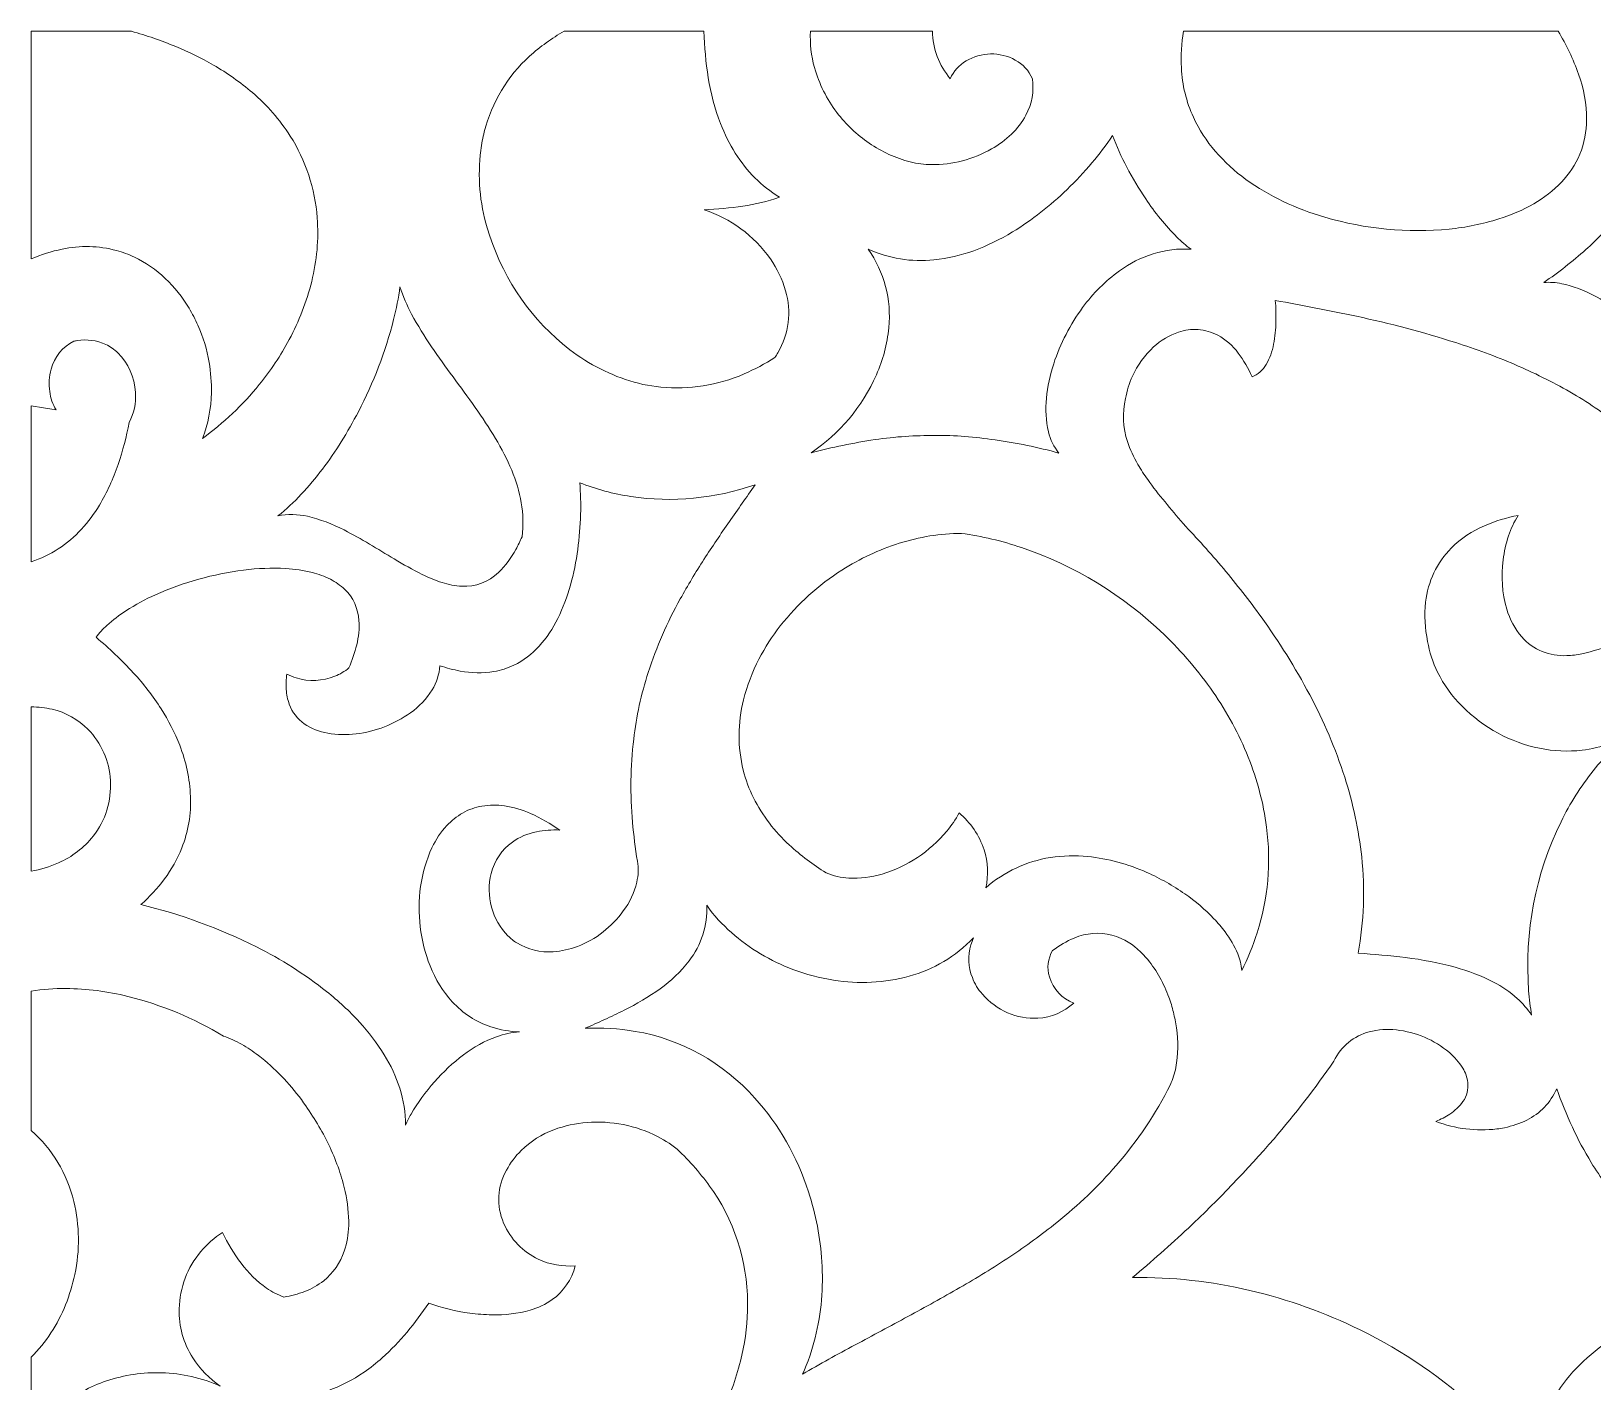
# Model space of a CAD drawing. Header units: millimetres. Extents: x -1200 to 1200, y -590 to 590.
# Drawn here: x -1200 to -485, y -28 to 590 of the extents above; entities that cross this region are included whole.
import ezdxf

# ---------------------------------------------------------------- set-up
doc = ezdxf.new("R2010")
doc.units = ezdxf.units.MM
doc.header["$MEASUREMENT"] = 0
doc.layers.add('Layer 1', color=7, linetype='Continuous')

msp = doc.modelspace()

# ---------------------------------------------------------------- linework, layer by layer
at = {"layer": 'Layer 1', "color": 250, "lineweight": 20}
for points, knots in [([(-1071.6866, 475.5264), (-1074.0294, 466.2225), (-1077.4847, 457.2723), (-1081.9703, 448.8867), (-1085.883, 441.5732), (-1090.4701, 434.6853), (-1095.6664, 428.3209), (-1103.3066, 418.9634), (-1112.0405, 410.6671), (-1121.6629, 403.6261), (-1119.0824, 410.2722), (-1117.6999, 417.3695), (-1117.5878, 424.5492), (-1117.5153, 429.1946), (-1117.8632, 433.8375), (-1118.6272, 438.4132), (-1119.6099, 444.2982), (-1121.3408, 450.0186), (-1123.7729, 455.4168), (-1124.9866, 458.1112), (-1126.3431, 460.732), (-1127.8357, 463.2661), (-1130.8189, 468.3315), (-1134.4807, 472.9185), (-1138.7063, 476.8831), (-1142.9334, 480.8488), (-1147.6999, 484.1288), (-1152.8459, 486.6124), (-1155.4823, 487.8849), (-1158.2246, 488.8995), (-1161.0373, 489.6432), (-1169.1896, 491.7981), (-1177.6983, 492.0161), (-1185.9399, 490.2792), (-1190.769, 489.2616), (-1195.4947, 487.7565), (-1200.05, 485.7847), (-1200.05, 485.7847), (-1200.05, 589.9731), (-1200.05, 589.9731), (-1200.05, 589.9731), (-1154.1612, 589.9731), (-1154.1612, 589.9731), (-1147.2935, 588.0183), (-1140.5301, 585.6805), (-1133.8982, 582.9688), (-1127.9694, 580.5448), (-1122.1995, 577.7118), (-1116.6248, 574.4874), (-1110.3409, 570.8531), (-1104.3792, 566.6347), (-1098.8086, 561.8816), (-1092.1489, 556.1993), (-1086.3306, 549.5064), (-1081.5412, 542.0193), (-1074.4268, 530.8981), (-1070.1688, 518.0321), (-1069.1747, 504.6619), (-1068.4469, 494.8692), (-1069.2964, 485.0206), (-1071.6866, 475.5264)], [0, 0, 0, 0, 0.05, 0.05, 0.05, 0.1, 0.1, 0.1, 0.15, 0.15, 0.15, 0.2, 0.2, 0.2, 0.25, 0.25, 0.25, 0.3, 0.3, 0.3, 0.35, 0.35, 0.35, 0.4, 0.4, 0.4, 0.45, 0.45, 0.45, 0.5, 0.5, 0.5, 0.55, 0.55, 0.55, 0.6, 0.6, 0.6, 0.65, 0.65, 0.65, 0.7, 0.7, 0.7, 0.75, 0.75, 0.75, 0.8, 0.8, 0.8, 0.85, 0.85, 0.85, 0.9, 0.9, 0.9, 0.95, 0.95, 0.95, 1, 1, 1, 1]), ([(-854.8161, 471.2418), (-852.0579, 461.7055), (-853.3363, 451.3719), (-858.3171, 442.8955), (-858.7481, 442.1625), (-859.2007, 441.4435), (-859.6743, 440.7401), (-864.1992, 437.8124), (-868.9406, 435.2715), (-873.851, 433.1422), (-885.8934, 427.9199), (-898.9652, 425.8557), (-911.9319, 427.1257), (-917.4255, 427.6639), (-922.8472, 428.8397), (-928.0959, 430.6312), (-938.5256, 434.191), (-948.2679, 439.6941), (-956.8549, 446.8752), (-973.1925, 460.5363), (-985.2447, 479.0827), (-991.431, 500.069), (-994.8032, 511.51), (-995.7912, 523.5881), (-994.3286, 535.4685), (-993.9738, 538.3491), (-993.434, 541.2014), (-992.7131, 544.0049), (-989.2606, 557.4352), (-982.0459, 569.4653), (-972.0189, 578.5208), (-967.1357, 582.9304), (-961.8125, 586.7705), (-956.1449, 589.9731), (-956.1449, 589.9731), (-892.1711, 589.9731), (-892.1711, 589.9731), (-891.967, 582.8375), (-891.3034, 575.7257), (-890.1843, 568.685), (-889.0432, 561.5065), (-887.1688, 554.4806), (-884.5927, 547.727), (-882.7852, 542.9892), (-880.5293, 538.4562), (-877.8583, 534.1956), (-872.6746, 525.9274), (-865.7607, 519.0268), (-857.6431, 514.0226), (-863.0862, 512.1111), (-868.6896, 510.7458), (-874.3765, 509.945), (-880.2616, 509.1163), (-886.1791, 508.5643), (-892.1101, 508.2906), (-879.9943, 504.3764), (-869.373, 496.489), (-861.7972, 485.7861), (-858.6918, 481.399), (-856.3297, 476.4771), (-854.8161, 471.2418)], [0, 0, 0, 0, 0.05, 0.05, 0.05, 0.1, 0.1, 0.1, 0.15, 0.15, 0.15, 0.2, 0.2, 0.2, 0.25, 0.25, 0.25, 0.3, 0.3, 0.3, 0.35, 0.35, 0.35, 0.4, 0.4, 0.4, 0.45, 0.45, 0.45, 0.5, 0.5, 0.5, 0.55, 0.55, 0.55, 0.6, 0.6, 0.6, 0.65, 0.65, 0.65, 0.7, 0.7, 0.7, 0.75, 0.75, 0.75, 0.8, 0.8, 0.8, 0.85, 0.85, 0.85, 0.9, 0.9, 0.9, 0.95, 0.95, 0.95, 1, 1, 1, 1]), ([(-760.5118, 536.1204), (-768.9804, 531.3021), (-778.4755, 528.8257), (-788.0999, 528.9226), (-791.3464, 528.9552), (-794.5792, 529.3839), (-797.7321, 530.1997), (-804.4297, 531.9024), (-810.804, 534.7988), (-816.5767, 538.7615), (-822.1692, 542.6007), (-827.1552, 547.3441), (-831.3496, 552.8148), (-835.9993, 558.8792), (-839.4793, 565.846), (-841.5926, 573.3172), (-843.1191, 578.7138), (-843.7402, 584.3515), (-843.4279, 589.9731), (-843.4279, 589.9731), (-787.5745, 589.9731), (-787.5745, 589.9731), (-787.5663, 585.9825), (-786.8268, 582.0327), (-785.3961, 578.3378), (-783.9683, 574.651), (-781.9597, 571.2462), (-779.454, 568.2654), (-777.892, 571.6709), (-775.3785, 574.4941), (-772.253, 576.3553), (-765.2872, 580.505), (-756.7967, 580.6685), (-749.6879, 576.7971), (-746.2682, 574.9342), (-743.5249, 571.9343), (-741.8839, 568.2654), (-741.0512, 562.5044), (-742.0934, 556.6127), (-744.8378, 551.5533), (-746.5796, 548.3426), (-748.7882, 545.4379), (-751.3819, 542.9462), (-754.1497, 540.2877), (-757.2162, 537.9952), (-760.5118, 536.1204)], [0, 0, 0, 0, 0.06666667, 0.06666667, 0.06666667, 0.13333333, 0.13333333, 0.13333333, 0.2, 0.2, 0.2, 0.26666667, 0.26666667, 0.26666667, 0.33333333, 0.33333333, 0.33333333, 0.4, 0.4, 0.4, 0.46666667, 0.46666667, 0.46666667, 0.53333333, 0.53333333, 0.53333333, 0.6, 0.6, 0.6, 0.66666667, 0.66666667, 0.66666667, 0.73333333, 0.73333333, 0.73333333, 0.8, 0.8, 0.8, 0.86666667, 0.86666667, 0.86666667, 0.93333333, 0.93333333, 0.93333333, 1, 1, 1, 1]), ([(-488.2137, 549.5091), (-488.215, 544.0807), (-489.2893, 538.71), (-491.3664, 533.7425), (-493.3676, 528.9566), (-496.2056, 524.6082), (-499.7305, 520.9261), (-503.4792, 517.0104), (-507.7429, 513.6807), (-512.389, 511.0402), (-517.4916, 508.1403), (-522.8659, 505.8024), (-528.424, 504.0645), (-535.8294, 501.7493), (-543.4349, 500.2106), (-551.1275, 499.4714), (-570.231, 497.6355), (-589.4989, 499.464), (-607.9842, 504.8648), (-614.5343, 506.7786), (-620.9389, 509.211), (-627.1415, 512.1404), (-633.0927, 514.9509), (-638.7928, 518.3202), (-644.1711, 522.2064), (-649.2864, 525.9024), (-653.9798, 530.2104), (-658.1554, 535.0427), (-662.1856, 539.7063), (-665.561, 544.9562), (-668.1769, 550.6292), (-671.4372, 557.6986), (-673.3121, 565.3907), (-673.6896, 573.2403), (-673.959, 578.8406), (-673.6139, 584.456), (-672.662, 589.9731), (-672.662, 589.9731), (-501.2137, 589.9731), (-501.2137, 589.9731), (-497.5065, 583.7562), (-494.3797, 577.1739), (-491.8784, 570.3212), (-489.4542, 563.6807), (-488.212, 556.6239), (-488.2137, 549.5091)], [0, 0, 0, 0, 0.06666667, 0.06666667, 0.06666667, 0.13333333, 0.13333333, 0.13333333, 0.2, 0.2, 0.2, 0.26666667, 0.26666667, 0.26666667, 0.33333333, 0.33333333, 0.33333333, 0.4, 0.4, 0.4, 0.46666667, 0.46666667, 0.46666667, 0.53333333, 0.53333333, 0.53333333, 0.6, 0.6, 0.6, 0.66666667, 0.66666667, 0.66666667, 0.73333333, 0.73333333, 0.73333333, 0.8, 0.8, 0.8, 0.86666667, 0.86666667, 0.86666667, 0.93333333, 0.93333333, 0.93333333, 1, 1, 1, 1]), ([(-357.9883, 434.5444), (-360.4029, 431.8806), (-363.4244, 429.9093), (-366.7636, 428.8182), (-369.2148, 427.9109), (-371.7621, 427.3206), (-374.3483, 427.0604), (-378.1871, 426.674), (-382.0515, 427.4769), (-385.4643, 429.3686), (-386.8214, 430.121), (-388.0646, 431.0829), (-389.1524, 432.2216), (-391.7379, 434.9282), (-393.5487, 438.3491), (-394.3765, 442.0888), (-395.6422, 447.507), (-394.7611, 453.2388), (-391.9397, 457.961), (-389.7884, 461.4863), (-386.6912, 464.2613), (-383.0436, 465.9336), (-380.9782, 466.8803), (-378.812, 467.5634), (-376.5923, 467.9681), (-380.0426, 470.2713), (-383.8398, 471.9362), (-387.8226, 472.8912), (-391.4856, 473.7696), (-395.2693, 473.9309), (-398.9877, 473.3668), (-406.2883, 472.259), (-413.1194, 468.9301), (-418.6464, 463.7842), (-421.2208, 461.3875), (-423.5234, 458.686), (-425.5089, 455.7323), (-428.7081, 450.9736), (-430.8434, 445.5162), (-431.7555, 439.7643), (-432.6976, 433.8269), (-432.0712, 427.7336), (-429.9424, 422.1472), (-433.5683, 425.9729), (-437.2124, 429.7793), (-440.8747, 433.5662), (-448.2893, 441.2337), (-456.1094, 448.452), (-464.2987, 455.1878), (-470.6789, 460.4355), (-477.5067, 465.047), (-484.6966, 468.9641), (-489.4071, 471.5303), (-494.4366, 473.3832), (-499.6386, 474.4689), (-502.3261, 475.0296), (-505.0715, 475.2157), (-507.805, 475.022), (-501.1146, 479.6348), (-494.6898, 484.6598), (-488.5626, 490.072), (-483.4106, 494.6233), (-478.6281, 499.6183), (-474.2642, 505.007), (-470.4146, 509.7609), (-467.007, 514.8915), (-464.0869, 520.3307), (-457.166, 533.2252), (-454.2639, 548.0756), (-455.7928, 562.8012), (-456.276, 567.4596), (-457.0846, 572.0736), (-458.2122, 576.6066), (-459.3394, 581.1367), (-460.6994, 585.5986), (-462.2865, 589.9731), (-462.2865, 589.9731), (-364.8742, 589.9731), (-364.8742, 589.9731), (-366.6725, 581.8596), (-368.2121, 573.6853), (-369.4904, 565.4632), (-370.7698, 557.2355), (-371.5716, 548.9344), (-371.8916, 540.6038), (-372.2355, 531.6603), (-371.7869, 522.7043), (-370.5514, 513.8487), (-368.094, 496.2355), (-361.2824, 479.6219), (-350.7919, 465.666), (-350.0044, 462.0726), (-349.76, 458.3699), (-350.0677, 454.6963), (-350.382, 450.9433), (-351.1907, 447.2535), (-352.4697, 443.735), (-353.7122, 440.3166), (-355.5888, 437.1918), (-357.9883, 434.5444)], [0, 0, 0, 0, 0.03030303, 0.03030303, 0.03030303, 0.06060606, 0.06060606, 0.06060606, 0.09090909, 0.09090909, 0.09090909, 0.12121212, 0.12121212, 0.12121212, 0.15151515, 0.15151515, 0.15151515, 0.18181818, 0.18181818, 0.18181818, 0.21212121, 0.21212121, 0.21212121, 0.24242424, 0.24242424, 0.24242424, 0.27272727, 0.27272727, 0.27272727, 0.3030303, 0.3030303, 0.3030303, 0.33333333, 0.33333333, 0.33333333, 0.36363636, 0.36363636, 0.36363636, 0.39393939, 0.39393939, 0.39393939, 0.42424242, 0.42424242, 0.42424242, 0.45454545, 0.45454545, 0.45454545, 0.48484848, 0.48484848, 0.48484848, 0.51515152, 0.51515152, 0.51515152, 0.54545455, 0.54545455, 0.54545455, 0.57575758, 0.57575758, 0.57575758, 0.60606061, 0.60606061, 0.60606061, 0.63636364, 0.63636364, 0.63636364, 0.66666667, 0.66666667, 0.66666667, 0.6969697, 0.6969697, 0.6969697, 0.72727273, 0.72727273, 0.72727273, 0.75757576, 0.75757576, 0.75757576, 0.78787879, 0.78787879, 0.78787879, 0.81818182, 0.81818182, 0.81818182, 0.84848485, 0.84848485, 0.84848485, 0.87878788, 0.87878788, 0.87878788, 0.90909091, 0.90909091, 0.90909091, 0.93939394, 0.93939394, 0.93939394, 0.96969697, 0.96969697, 0.96969697, 1, 1, 1, 1]), ([(-813.8868, 403.0921), (-823.7413, 401.6151), (-833.5192, 399.6235), (-843.1861, 397.1243), (-830.161, 405.7443), (-819.77, 418.1238), (-813.247, 432.8001), (-810.2295, 439.5894), (-808.3113, 446.8603), (-807.5714, 454.3166), (-806.3021, 467.1194), (-809.6762, 479.9458), (-817.025, 490.2295), (-807.5381, 485.9507), (-797.181, 484.2765), (-786.9133, 485.3645), (-780.7228, 486.0201), (-774.6268, 487.429), (-768.7443, 489.5638), (-762.5758, 491.8024), (-756.6299, 494.6684), (-750.9893, 498.1227), (-742.0152, 503.618), (-733.6408, 510.1306), (-726.0126, 517.5469), (-722.0191, 521.4298), (-718.2082, 525.5156), (-714.5929, 529.7901), (-711.2334, 533.7624), (-708.0825, 537.9248), (-705.1538, 542.2591), (-703.3282, 537.2942), (-701.1682, 532.4738), (-698.6894, 527.8338), (-696.0222, 522.8407), (-693.1266, 517.9875), (-690.0124, 513.2904), (-685.8239, 506.9724), (-681.0424, 501.1165), (-675.7383, 495.8096), (-673.7162, 493.7863), (-671.5569, 491.9215), (-669.2768, 490.2295), (-675.1395, 490.6109), (-681.0178, 489.8944), (-686.6428, 488.1121), (-692.1163, 486.3779), (-697.3009, 483.763), (-702.0154, 480.3584), (-708.4341, 475.7229), (-714.122, 470.058), (-718.8747, 463.566), (-724.5685, 455.7883), (-729.0397, 447.101), (-732.1194, 437.8301), (-733.8119, 432.7354), (-734.9353, 427.4515), (-735.4667, 422.0827), (-735.976, 416.9396), (-735.6467, 411.7441), (-734.4926, 406.718), (-733.6634, 403.1066), (-732.0203, 399.7607), (-729.7008, 396.9622), (-739.339, 399.5704), (-749.1109, 401.5902), (-758.97, 403.0121), (-763.5701, 403.6442), (-768.1848, 404.1517), (-772.8096, 404.5343), (-777.3387, 404.9089), (-781.8804, 405.0827), (-786.4234, 405.055), (-790.9657, 405.0273), (-795.5062, 404.867), (-800.04, 404.5742), (-804.6726, 404.2751), (-809.2916, 403.7807), (-813.8868, 403.0921)], [0, 0, 0, 0, 0.03846154, 0.03846154, 0.03846154, 0.07692308, 0.07692308, 0.07692308, 0.11538462, 0.11538462, 0.11538462, 0.15384615, 0.15384615, 0.15384615, 0.19230769, 0.19230769, 0.19230769, 0.23076923, 0.23076923, 0.23076923, 0.26923077, 0.26923077, 0.26923077, 0.30769231, 0.30769231, 0.30769231, 0.34615385, 0.34615385, 0.34615385, 0.38461538, 0.38461538, 0.38461538, 0.42307692, 0.42307692, 0.42307692, 0.46153846, 0.46153846, 0.46153846, 0.5, 0.5, 0.5, 0.53846154, 0.53846154, 0.53846154, 0.57692308, 0.57692308, 0.57692308, 0.61538462, 0.61538462, 0.61538462, 0.65384615, 0.65384615, 0.65384615, 0.69230769, 0.69230769, 0.69230769, 0.73076923, 0.73076923, 0.73076923, 0.76923077, 0.76923077, 0.76923077, 0.80769231, 0.80769231, 0.80769231, 0.84615385, 0.84615385, 0.84615385, 0.88461538, 0.88461538, 0.88461538, 0.92307692, 0.92307692, 0.92307692, 0.96153846, 0.96153846, 0.96153846, 1, 1, 1, 1]), ([(-1025.9553, 460.5189), (-1023.1622, 455.3808), (-1020.1226, 450.3952), (-1016.8489, 445.5823), (-1013.6697, 440.9081), (-1010.3902, 436.3104), (-1007.0129, 431.7931), (-1003.5753, 427.1949), (-1000.2011, 422.545), (-996.891, 417.8443), (-993.6367, 413.2225), (-990.5307, 408.4873), (-987.5778, 403.6459), (-984.7512, 399.0115), (-982.274, 394.1514), (-980.1686, 389.1089), (-978.1773, 384.3409), (-976.7092, 379.3501), (-975.7918, 374.2314), (-974.8709, 369.0953), (-974.7516, 363.8367), (-975.4382, 358.6601), (-976.3057, 356.7053), (-977.246, 354.7874), (-978.257, 352.9106), (-980.3739, 348.9807), (-983.0512, 345.4183), (-986.1963, 342.3459), (-990.7316, 337.9149), (-996.7828, 335.6294), (-1002.9574, 336.0113), (-1006.0265, 336.2015), (-1009.0632, 336.7703), (-1012.0066, 337.7061), (-1015.1305, 338.6992), (-1018.1776, 339.9415), (-1021.1224, 341.4221), (-1025.4665, 343.6064), (-1029.7298, 345.9639), (-1033.9036, 348.4897), (-1037.6828, 350.7769), (-1041.4695, 353.0504), (-1045.2632, 355.3104), (-1049.0578, 357.5708), (-1052.9102, 359.7217), (-1056.8161, 361.7606), (-1062.174, 364.5574), (-1067.8365, 366.6568), (-1073.6762, 368.0113), (-1078.1052, 369.0383), (-1082.6895, 369.0939), (-1087.1398, 368.1738), (-1083.3735, 371.216), (-1079.8149, 374.5347), (-1076.4917, 378.1041), (-1069.6424, 385.461), (-1063.5005, 393.5162), (-1058.159, 402.149), (-1055.3874, 406.6282), (-1052.7735, 411.2141), (-1050.3231, 415.8964), (-1043.3622, 429.1967), (-1037.9544, 443.3392), (-1034.221, 458.0092), (-1032.9622, 462.9539), (-1031.982, 467.9734), (-1031.2857, 473.0399), (-1029.904, 468.692), (-1028.1183, 464.4976), (-1025.9553, 460.5189)], [0, 0, 0, 0, 0.04347826, 0.04347826, 0.04347826, 0.08695652, 0.08695652, 0.08695652, 0.13043478, 0.13043478, 0.13043478, 0.17391304, 0.17391304, 0.17391304, 0.2173913, 0.2173913, 0.2173913, 0.26086957, 0.26086957, 0.26086957, 0.30434783, 0.30434783, 0.30434783, 0.34782609, 0.34782609, 0.34782609, 0.39130435, 0.39130435, 0.39130435, 0.43478261, 0.43478261, 0.43478261, 0.47826087, 0.47826087, 0.47826087, 0.52173913, 0.52173913, 0.52173913, 0.56521739, 0.56521739, 0.56521739, 0.60869565, 0.60869565, 0.60869565, 0.65217391, 0.65217391, 0.65217391, 0.69565217, 0.69565217, 0.69565217, 0.73913043, 0.73913043, 0.73913043, 0.7826087, 0.7826087, 0.7826087, 0.82608696, 0.82608696, 0.82608696, 0.86956522, 0.86956522, 0.86956522, 0.91304348, 0.91304348, 0.91304348, 0.95652174, 0.95652174, 0.95652174, 1, 1, 1, 1]), ([(-571.0749, 166.1325), (-578.2897, 167.0108), (-585.527, 167.6662), (-592.7784, 168.0978), (-590.1204, 182.6103), (-589.5795, 197.4607), (-591.1753, 212.1448), (-592.5231, 224.5507), (-595.1209, 236.7675), (-598.9265, 248.5933), (-603.1374, 261.6794), (-608.4992, 274.3199), (-614.9442, 286.3541), (-621.5887, 298.7619), (-629.0255, 310.6775), (-637.2053, 322.0216), (-642.6748, 329.6068), (-648.4169, 336.9684), (-654.4204, 344.0913), (-660.3726, 351.1529), (-666.5369, 358.0122), (-672.9045, 364.6593), (-675.6512, 367.9782), (-678.4071, 371.2884), (-681.1722, 374.5901), (-683.9381, 377.8931), (-686.584, 381.306), (-689.1038, 384.8206), (-690.7037, 387.0527), (-692.1989, 389.3661), (-693.5838, 391.7523), (-695.5049, 395.0621), (-697.1034, 398.5687), (-698.3546, 402.2175), (-700.5191, 408.5293), (-700.8288, 415.3854), (-699.2455, 421.886), (-698.6637, 425.432), (-697.6125, 428.8754), (-696.1236, 432.114), (-693.7678, 437.2392), (-690.4488, 441.8098), (-686.3706, 445.5469), (-683.0653, 448.5755), (-679.2079, 450.8644), (-675.0364, 452.2727), (-672.1354, 453.2521), (-669.0854, 453.6528), (-666.0449, 453.4544), (-662.9068, 453.2496), (-659.8419, 452.3632), (-657.0442, 450.8519), (-653.4089, 448.8885), (-650.2182, 446.1189), (-647.6929, 442.7357), (-645.1884, 439.3802), (-643.0595, 435.7304), (-641.3495, 431.8604), (-638.6494, 432.9063), (-636.3705, 434.8905), (-634.8876, 437.4877), (-633.26, 440.3385), (-632.1126, 443.4632), (-631.4956, 446.7258), (-630.8446, 450.1706), (-630.4816, 453.6684), (-630.4108, 457.1798), (-630.3468, 460.3746), (-630.4401, 463.5705), (-630.6902, 466.7551), (-618.2767, 464.5834), (-605.8994, 462.1839), (-593.5653, 459.5578), (-578.2533, 456.2975), (-563.0952, 452.2745), (-548.1446, 447.5029), (-539.0102, 444.5875), (-530.0026, 441.2445), (-521.1507, 437.4842), (-512.51, 433.8134), (-504.0732, 429.6282), (-495.8829, 424.9496), (-487.957, 420.4218), (-480.3789, 415.2455), (-473.2206, 409.4701), (-466.2788, 403.8692), (-459.8695, 397.5688), (-454.0855, 390.6605), (-448.2946, 383.744), (-443.3071, 376.1223), (-439.2303, 367.9608), (-436.2732, 356.6256), (-438.0023, 344.4932), (-443.982, 334.5683), (-446.6129, 330.2028), (-449.8577, 326.2814), (-453.6037, 322.94), (-456.6297, 320.2409), (-459.8812, 317.8347), (-463.3177, 315.7512), (-467.2223, 313.3842), (-471.3088, 311.3652), (-475.5331, 309.7165), (-480.3687, 307.8291), (-485.3171, 306.2773), (-490.345, 305.071), (-492.6581, 304.6129), (-495.0016, 304.3441), (-497.354, 304.2672), (-501.1741, 304.1421), (-504.9824, 304.7958), (-508.5674, 306.1911), (-512.158, 307.5889), (-515.3742, 309.8853), (-517.9377, 312.8804), (-521.0695, 316.5409), (-523.4051, 320.8805), (-524.7792, 325.5913), (-526.9042, 332.8768), (-527.4769, 340.5698), (-526.4571, 348.1154), (-525.9554, 351.8273), (-525.1247, 355.4822), (-523.9763, 359.031), (-522.8986, 362.3606), (-521.3908, 365.5189), (-519.4965, 368.4157), (-524.7884, 367.4088), (-529.9692, 365.841), (-534.9616, 363.7354), (-540.5998, 361.3574), (-545.7568, 357.8753), (-550.1619, 353.4707), (-556.7018, 346.9315), (-560.8562, 338.1888), (-561.9024, 328.7536), (-562.5676, 322.7559), (-562.2542, 316.6845), (-560.9746, 310.7985), (-560.1748, 305.8968), (-558.6506, 301.159), (-556.4565, 296.7553), (-553.5457, 290.914), (-549.7423, 285.6195), (-545.1966, 281.0819), (-535.3563, 271.2606), (-523.0716, 264.5975), (-509.7665, 261.8696), (-503.3668, 260.5574), (-496.8185, 260.2622), (-490.3356, 260.9941), (-481.4921, 261.9932), (-473.0232, 265.2753), (-465.6743, 270.5539), (-472.9273, 265.1332), (-479.491, 258.7595), (-485.2087, 251.584), (-490.9203, 244.4161), (-495.8611, 236.606), (-499.942, 228.293), (-511.64, 204.4621), (-516.7702, 177.6705), (-514.7498, 150.9259), (-514.466, 147.1627), (-514.0166, 143.4156), (-513.4027, 139.6964), (-515.2525, 142.5786), (-517.4651, 145.182), (-519.9808, 147.4361), (-523.2817, 150.3937), (-526.9253, 152.8965), (-530.8258, 154.8851), (-536.4613, 157.7581), (-542.3517, 160.0367), (-548.4129, 161.688), (-555.8612, 163.7171), (-563.4325, 165.202), (-571.0749, 166.1325)], [0, 0, 0, 0, 0.01694915, 0.01694915, 0.01694915, 0.03389831, 0.03389831, 0.03389831, 0.05084746, 0.05084746, 0.05084746, 0.06779661, 0.06779661, 0.06779661, 0.08474576, 0.08474576, 0.08474576, 0.10169492, 0.10169492, 0.10169492, 0.11864407, 0.11864407, 0.11864407, 0.13559322, 0.13559322, 0.13559322, 0.15254237, 0.15254237, 0.15254237, 0.16949153, 0.16949153, 0.16949153, 0.18644068, 0.18644068, 0.18644068, 0.20338983, 0.20338983, 0.20338983, 0.22033898, 0.22033898, 0.22033898, 0.23728814, 0.23728814, 0.23728814, 0.25423729, 0.25423729, 0.25423729, 0.27118644, 0.27118644, 0.27118644, 0.28813559, 0.28813559, 0.28813559, 0.30508475, 0.30508475, 0.30508475, 0.3220339, 0.3220339, 0.3220339, 0.33898305, 0.33898305, 0.33898305, 0.3559322, 0.3559322, 0.3559322, 0.37288136, 0.37288136, 0.37288136, 0.38983051, 0.38983051, 0.38983051, 0.40677966, 0.40677966, 0.40677966, 0.42372881, 0.42372881, 0.42372881, 0.44067797, 0.44067797, 0.44067797, 0.45762712, 0.45762712, 0.45762712, 0.47457627, 0.47457627, 0.47457627, 0.49152542, 0.49152542, 0.49152542, 0.50847458, 0.50847458, 0.50847458, 0.52542373, 0.52542373, 0.52542373, 0.54237288, 0.54237288, 0.54237288, 0.55932203, 0.55932203, 0.55932203, 0.57627119, 0.57627119, 0.57627119, 0.59322034, 0.59322034, 0.59322034, 0.61016949, 0.61016949, 0.61016949, 0.62711864, 0.62711864, 0.62711864, 0.6440678, 0.6440678, 0.6440678, 0.66101695, 0.66101695, 0.66101695, 0.6779661, 0.6779661, 0.6779661, 0.69491525, 0.69491525, 0.69491525, 0.71186441, 0.71186441, 0.71186441, 0.72881356, 0.72881356, 0.72881356, 0.74576271, 0.74576271, 0.74576271, 0.76271186, 0.76271186, 0.76271186, 0.77966102, 0.77966102, 0.77966102, 0.79661017, 0.79661017, 0.79661017, 0.81355932, 0.81355932, 0.81355932, 0.83050847, 0.83050847, 0.83050847, 0.84745763, 0.84745763, 0.84745763, 0.86440678, 0.86440678, 0.86440678, 0.88135593, 0.88135593, 0.88135593, 0.89830508, 0.89830508, 0.89830508, 0.91525424, 0.91525424, 0.91525424, 0.93220339, 0.93220339, 0.93220339, 0.94915254, 0.94915254, 0.94915254, 0.96610169, 0.96610169, 0.96610169, 0.98305085, 0.98305085, 0.98305085, 1, 1, 1, 1]), ([(-1177.0473, 362.1358), (-1183.3993, 355.2036), (-1191.3106, 350.082), (-1200.05, 347.2417), (-1200.05, 347.2417), (-1200.05, 418.6151), (-1200.05, 418.6151), (-1200.05, 418.6151), (-1194.3675, 417.6628), (-1194.3675, 417.6628), (-1194.3675, 417.6628), (-1191.5256, 417.1866), (-1191.5256, 417.1866), (-1191.5256, 417.1866), (-1188.6842, 416.7109), (-1188.6842, 416.7109), (-1190.1954, 419.2695), (-1191.1841, 422.1305), (-1191.5886, 425.1137), (-1192.0513, 428.5235), (-1191.8286, 431.9963), (-1190.9352, 435.3097), (-1189.4105, 440.9658), (-1185.6251, 445.6371), (-1180.5637, 448.1141), (-1180.0642, 448.2205), (-1179.5629, 448.3165), (-1179.0599, 448.4018), (-1174.6137, 449.1575), (-1170.0576, 448.5488), (-1165.9306, 446.6494), (-1163.8954, 445.7127), (-1162.0266, 444.419), (-1160.4024, 442.8231), (-1155.6036, 438.1087), (-1152.7207, 431.6287), (-1152.3475, 424.7271), (-1152.3475, 424.7271), (-1152.3309, 424.4443), (-1152.3309, 424.4443), (-1152.0338, 419.7685), (-1153.0219, 415.1044), (-1155.1765, 411.0046), (-1156.4732, 404.463), (-1158.187, 398.0217), (-1160.3068, 391.7231), (-1162.4971, 385.2153), (-1165.3641, 378.9846), (-1168.8567, 373.142), (-1171.2212, 369.1866), (-1173.9655, 365.4989), (-1177.0473, 362.1358)], [0, 0, 0, 0, 0.05882353, 0.05882353, 0.05882353, 0.11764706, 0.11764706, 0.11764706, 0.17647059, 0.17647059, 0.17647059, 0.23529412, 0.23529412, 0.23529412, 0.29411765, 0.29411765, 0.29411765, 0.35294118, 0.35294118, 0.35294118, 0.41176471, 0.41176471, 0.41176471, 0.47058824, 0.47058824, 0.47058824, 0.52941176, 0.52941176, 0.52941176, 0.58823529, 0.58823529, 0.58823529, 0.64705882, 0.64705882, 0.64705882, 0.70588235, 0.70588235, 0.70588235, 0.76470588, 0.76470588, 0.76470588, 0.82352941, 0.82352941, 0.82352941, 0.88235294, 0.88235294, 0.88235294, 0.94117647, 0.94117647, 0.94117647, 1, 1, 1, 1]), ([(-976.5841, 132.1285), (-980.1646, 131.8863), (-983.6987, 131.1371), (-987.0893, 129.9009), (-992.5041, 127.9266), (-997.6169, 125.1277), (-1002.2625, 121.5942), (-1011.8744, 114.2825), (-1020.0214, 105.0362), (-1026.2271, 94.3937), (-1027.1529, 92.8061), (-1027.996, 91.1664), (-1028.7525, 89.4824), (-1028.7425, 95.2029), (-1029.6313, 100.8875), (-1031.3831, 106.3022), (-1033.1302, 111.7011), (-1035.5139, 116.8491), (-1038.4772, 121.6229), (-1041.8098, 126.9916), (-1045.6198, 132.0153), (-1049.8549, 136.6241), (-1054.4968, 141.6759), (-1059.5091, 146.3361), (-1064.844, 150.5601), (-1074.8873, 158.5117), (-1085.6683, 165.3767), (-1097.0196, 171.0478), (-1113.9338, 179.4983), (-1131.6777, 185.9766), (-1149.9282, 190.3636), (-1145.9041, 193.8487), (-1142.2513, 197.7853), (-1139.0355, 202.103), (-1135.8147, 206.4274), (-1133.1624, 211.1915), (-1131.1524, 216.264), (-1128.1953, 223.7273), (-1126.8326, 231.7881), (-1127.1636, 239.8682), (-1127.4936, 247.9137), (-1129.1682, 255.8376), (-1132.1103, 263.2701), (-1134.4128, 269.0867), (-1137.2548, 274.6511), (-1140.5941, 279.8799), (-1144.3661, 285.7864), (-1148.6271, 291.3307), (-1153.326, 296.4462), (-1158.6617, 302.2544), (-1164.3687, 307.6721), (-1170.4057, 312.6603), (-1168.9111, 314.6314), (-1167.2434, 316.4488), (-1165.4243, 318.0893), (-1162.6907, 320.5542), (-1159.7777, 322.7885), (-1156.7116, 324.7722), (-1152.3675, 327.5825), (-1147.8282, 330.0417), (-1143.1313, 332.1295), (-1130.29, 337.8376), (-1116.7607, 341.6336), (-1102.9258, 343.4114), (-1096.4722, 344.2406), (-1089.9639, 344.4831), (-1083.4709, 344.1366), (-1079.4021, 343.9193), (-1075.3624, 343.2994), (-1071.4035, 342.2852), (-1068.5588, 341.5564), (-1065.7923, 340.5259), (-1063.1449, 339.2091), (-1060.7591, 338.0227), (-1058.5541, 336.4703), (-1056.6004, 334.6024), (-1052.7545, 330.9258), (-1050.4151, 325.8235), (-1050.0692, 320.3642), (-1049.8322, 316.6212), (-1050.1743, 312.8636), (-1051.0818, 309.2361), (-1051.985, 305.6262), (-1053.1757, 302.1037), (-1054.6416, 298.7049), (-1056.5877, 297.0513), (-1058.7726, 295.738), (-1061.114, 294.8143), (-1066.7578, 292.5872), (-1072.9254, 292.3168), (-1078.7261, 294.0399), (-1080.2305, 294.4869), (-1081.6881, 295.0929), (-1083.0767, 295.8491), (-1083.4003, 293.533), (-1083.4961, 291.1876), (-1083.3621, 288.8509), (-1083.2279, 286.5063), (-1082.7478, 284.1974), (-1081.9391, 282.0086), (-1080.5944, 278.369), (-1078.203, 275.2606), (-1075.1007, 273.1225), (-1071.8442, 270.8775), (-1068.1692, 269.3893), (-1064.3237, 268.7589), (-1060.0372, 268.0563), (-1055.6794, 267.9642), (-1051.3696, 268.4858), (-1042.4642, 269.5637), (-1033.9266, 272.8633), (-1026.473, 278.1101), (-1022.5371, 280.8809), (-1019.175, 284.4666), (-1016.5941, 288.6474), (-1014.5561, 291.9492), (-1013.3238, 295.7325), (-1013.0091, 299.6572), (-1009.9744, 298.6316), (-1006.8786, 297.8173), (-1003.7425, 297.2197), (-998.6354, 296.2464), (-993.4084, 296.1748), (-988.2789, 297.0083), (-985.138, 297.5187), (-982.0797, 298.4908), (-979.1951, 299.8962), (-974.8391, 302.0184), (-970.9016, 304.9902), (-967.5935, 308.6533), (-964.1901, 312.4214), (-961.3204, 316.689), (-959.0754, 321.3217), (-956.7159, 326.1907), (-954.7827, 331.2772), (-953.3005, 336.5164), (-951.7881, 341.8641), (-950.6607, 347.3252), (-949.9289, 352.8517), (-949.2222, 358.1871), (-948.7854, 363.5588), (-948.6205, 368.9429), (-948.4724, 373.7677), (-948.6109, 378.5979), (-949.035, 383.4044), (-941.4996, 380.3924), (-933.6678, 378.2725), (-925.6875, 377.0853), (-906.5932, 374.2452), (-887.1259, 376.0812), (-868.8152, 382.4532), (-872.6919, 376.8008), (-876.6012, 371.1737), (-880.5433, 365.5722), (-884.5291, 359.9085), (-888.4028, 354.1583), (-892.1617, 348.3252), (-895.966, 342.4219), (-899.5845, 336.3875), (-903.0106, 330.2324), (-908.9573, 319.5479), (-913.8759, 308.2614), (-917.6906, 296.5455), (-920.9113, 286.6544), (-923.1421, 276.4335), (-924.3453, 266.0536), (-925.8074, 253.4421), (-925.9852, 240.6994), (-924.8753, 228.0479), (-924.3512, 222.0691), (-923.6029, 216.1141), (-922.6317, 210.1977), (-922.0633, 207.0249), (-922.1628, 203.7607), (-922.923, 200.6328), (-924.0905, 195.8312), (-926.187, 191.3378), (-929.0821, 187.4309), (-931.7599, 183.817), (-934.8783, 180.5921), (-938.3573, 177.838), (-941.9194, 175.018), (-945.8599, 172.7744), (-950.0506, 171.18), (-953.651, 169.8896), (-957.3897, 169.0801), (-961.1814, 168.7697), (-966.992, 168.2937), (-972.7976, 169.71), (-977.8194, 172.8267), (-979.28, 173.7335), (-980.6371, 174.813), (-981.8648, 176.0446), (-989.181, 183.3819), (-992.1191, 194.3237), (-989.5469, 204.6148), (-988.0814, 210.4745), (-984.6417, 215.5672), (-979.869, 218.9489), (-976.5383, 221.308), (-972.7839, 222.9194), (-968.8366, 223.684), (-965.322, 224.3648), (-961.7471, 224.6286), (-958.1767, 224.4712), (-962.4081, 227.3962), (-966.8779, 229.9212), (-971.5321, 232.0154), (-975.3284, 233.7232), (-979.323, 234.8957), (-983.4105, 235.5015), (-986.8515, 236.0115), (-990.346, 235.9838), (-993.7792, 235.4189), (-996.8726, 234.9099), (-999.8601, 233.84), (-1002.6067, 232.2568), (-1005.2755, 230.7188), (-1007.7193, 228.7805), (-1009.8603, 226.5039), (-1012.6369, 223.5514), (-1014.9361, 220.1386), (-1016.6654, 216.4028), (-1019.2638, 210.7872), (-1021.016, 204.7774), (-1021.8567, 198.5932), (-1023.526, 186.3067), (-1022.0321, 173.7667), (-1017.5294, 162.2972), (-1015.1431, 156.2179), (-1011.6985, 150.6597), (-1007.3748, 145.9132), (-1002.5066, 140.5691), (-996.4257, 136.6148), (-989.7089, 134.4273), (-985.4528, 133.0409), (-981.037, 132.2674), (-976.5841, 132.1285)], [0, 0, 0, 0, 0.01265823, 0.01265823, 0.01265823, 0.02531646, 0.02531646, 0.02531646, 0.03797468, 0.03797468, 0.03797468, 0.05063291, 0.05063291, 0.05063291, 0.06329114, 0.06329114, 0.06329114, 0.07594937, 0.07594937, 0.07594937, 0.08860759, 0.08860759, 0.08860759, 0.10126582, 0.10126582, 0.10126582, 0.11392405, 0.11392405, 0.11392405, 0.12658228, 0.12658228, 0.12658228, 0.13924051, 0.13924051, 0.13924051, 0.15189873, 0.15189873, 0.15189873, 0.16455696, 0.16455696, 0.16455696, 0.17721519, 0.17721519, 0.17721519, 0.18987342, 0.18987342, 0.18987342, 0.20253165, 0.20253165, 0.20253165, 0.21518987, 0.21518987, 0.21518987, 0.2278481, 0.2278481, 0.2278481, 0.24050633, 0.24050633, 0.24050633, 0.25316456, 0.25316456, 0.25316456, 0.26582278, 0.26582278, 0.26582278, 0.27848101, 0.27848101, 0.27848101, 0.29113924, 0.29113924, 0.29113924, 0.30379747, 0.30379747, 0.30379747, 0.3164557, 0.3164557, 0.3164557, 0.32911392, 0.32911392, 0.32911392, 0.34177215, 0.34177215, 0.34177215, 0.35443038, 0.35443038, 0.35443038, 0.36708861, 0.36708861, 0.36708861, 0.37974684, 0.37974684, 0.37974684, 0.39240506, 0.39240506, 0.39240506, 0.40506329, 0.40506329, 0.40506329, 0.41772152, 0.41772152, 0.41772152, 0.43037975, 0.43037975, 0.43037975, 0.44303797, 0.44303797, 0.44303797, 0.4556962, 0.4556962, 0.4556962, 0.46835443, 0.46835443, 0.46835443, 0.48101266, 0.48101266, 0.48101266, 0.49367089, 0.49367089, 0.49367089, 0.50632911, 0.50632911, 0.50632911, 0.51898734, 0.51898734, 0.51898734, 0.53164557, 0.53164557, 0.53164557, 0.5443038, 0.5443038, 0.5443038, 0.55696203, 0.55696203, 0.55696203, 0.56962025, 0.56962025, 0.56962025, 0.58227848, 0.58227848, 0.58227848, 0.59493671, 0.59493671, 0.59493671, 0.60759494, 0.60759494, 0.60759494, 0.62025316, 0.62025316, 0.62025316, 0.63291139, 0.63291139, 0.63291139, 0.64556962, 0.64556962, 0.64556962, 0.65822785, 0.65822785, 0.65822785, 0.67088608, 0.67088608, 0.67088608, 0.6835443, 0.6835443, 0.6835443, 0.69620253, 0.69620253, 0.69620253, 0.70886076, 0.70886076, 0.70886076, 0.72151899, 0.72151899, 0.72151899, 0.73417722, 0.73417722, 0.73417722, 0.74683544, 0.74683544, 0.74683544, 0.75949367, 0.75949367, 0.75949367, 0.7721519, 0.7721519, 0.7721519, 0.78481013, 0.78481013, 0.78481013, 0.79746835, 0.79746835, 0.79746835, 0.81012658, 0.81012658, 0.81012658, 0.82278481, 0.82278481, 0.82278481, 0.83544304, 0.83544304, 0.83544304, 0.84810127, 0.84810127, 0.84810127, 0.86075949, 0.86075949, 0.86075949, 0.87341772, 0.87341772, 0.87341772, 0.88607595, 0.88607595, 0.88607595, 0.89873418, 0.89873418, 0.89873418, 0.91139241, 0.91139241, 0.91139241, 0.92405063, 0.92405063, 0.92405063, 0.93670886, 0.93670886, 0.93670886, 0.94936709, 0.94936709, 0.94936709, 0.96202532, 0.96202532, 0.96202532, 0.97468354, 0.97468354, 0.97468354, 0.98734177, 0.98734177, 0.98734177, 1, 1, 1, 1]), ([(-733.6296, 211.8777), (-744.4983, 210.1865), (-754.7204, 205.4141), (-763.2083, 198.0648), (-761.8884, 203.7998), (-762.1674, 209.8115), (-764.0139, 215.3829), (-766.2223, 222.0459), (-770.1632, 227.9171), (-775.3913, 232.3296), (-776.9873, 229.3397), (-778.8814, 226.5368), (-781.0409, 223.9694), (-788.9333, 214.5857), (-799.2131, 207.7717), (-810.6573, 204.334), (-815.5857, 202.8536), (-820.7129, 202.2361), (-825.8311, 202.506), (-829.425, 202.6954), (-832.9672, 203.497), (-836.318, 204.8789), (-842.2744, 208.5831), (-847.8995, 212.8517), (-853.1218, 217.6302), (-859.7816, 223.724), (-865.3311, 231.0503), (-869.4944, 239.2433), (-871.5292, 243.2485), (-873.1035, 247.496), (-874.184, 251.894), (-876.7689, 262.4206), (-876.7396, 273.476), (-874.1013, 283.988), (-872.4661, 290.5029), (-870.0852, 296.7859), (-867.0127, 302.6963), (-864.2197, 308.0689), (-860.9449, 313.1489), (-857.2345, 317.865), (-849.2614, 327.9987), (-839.7144, 336.6396), (-829.0045, 343.4172), (-820.8025, 348.6079), (-812.0256, 352.7209), (-802.8741, 355.663), (-793.6319, 358.6343), (-784.0227, 360.1588), (-774.3598, 360.1876), (-765.0031, 358.9024), (-755.7735, 356.7333), (-746.7852, 353.7074), (-722.6014, 345.5667), (-700.368, 332.0017), (-681.6262, 313.9582), (-673.338, 305.978), (-665.8177, 297.1522), (-659.1776, 287.6131), (-652.748, 278.3764), (-647.3556, 268.3831), (-643.11, 257.838), (-638.9929, 247.612), (-636.1695, 236.8571), (-634.7132, 225.8555), (-632.5618, 209.6068), (-634.0243, 193.0465), (-638.9812, 177.4939), (-640.8864, 171.5162), (-643.2648, 165.7166), (-646.0898, 160.1578), (-646.2396, 162.8137), (-646.8478, 165.4175), (-647.8853, 167.8433), (-649.4151, 171.4212), (-651.3598, 174.7847), (-653.6759, 177.8582), (-655.2689, 179.9723), (-656.9771, 181.9871), (-658.7921, 183.8925), (-662.8408, 188.1432), (-667.2895, 191.9474), (-672.0706, 195.247), (-677.5763, 199.0469), (-683.386, 202.331), (-689.4355, 205.0628), (-698.0592, 208.9572), (-707.2026, 211.4144), (-716.5432, 212.3469), (-722.2363, 212.9153), (-727.9724, 212.758), (-733.6296, 211.8777)], [0, 0, 0, 0, 0.03333333, 0.03333333, 0.03333333, 0.06666667, 0.06666667, 0.06666667, 0.1, 0.1, 0.1, 0.13333333, 0.13333333, 0.13333333, 0.16666667, 0.16666667, 0.16666667, 0.2, 0.2, 0.2, 0.23333333, 0.23333333, 0.23333333, 0.26666667, 0.26666667, 0.26666667, 0.3, 0.3, 0.3, 0.33333333, 0.33333333, 0.33333333, 0.36666667, 0.36666667, 0.36666667, 0.4, 0.4, 0.4, 0.43333333, 0.43333333, 0.43333333, 0.46666667, 0.46666667, 0.46666667, 0.5, 0.5, 0.5, 0.53333333, 0.53333333, 0.53333333, 0.56666667, 0.56666667, 0.56666667, 0.6, 0.6, 0.6, 0.63333333, 0.63333333, 0.63333333, 0.66666667, 0.66666667, 0.66666667, 0.7, 0.7, 0.7, 0.73333333, 0.73333333, 0.73333333, 0.76666667, 0.76666667, 0.76666667, 0.8, 0.8, 0.8, 0.83333333, 0.83333333, 0.83333333, 0.86666667, 0.86666667, 0.86666667, 0.9, 0.9, 0.9, 0.93333333, 0.93333333, 0.93333333, 0.96666667, 0.96666667, 0.96666667, 1, 1, 1, 1]), ([(-1163.809, 247.101), (-1163.2727, 237.8807), (-1166.0762, 228.7964), (-1171.653, 221.6681), (-1175.9545, 216.3349), (-1181.3974, 212.1595), (-1187.5352, 209.4828), (-1191.5654, 207.7255), (-1195.7598, 206.4219), (-1200.05, 205.5933), (-1200.05, 205.5933), (-1200.05, 280.787), (-1200.05, 280.787), (-1196.8288, 280.8063), (-1193.6162, 280.4493), (-1190.4696, 279.7227), (-1184.3188, 278.3027), (-1178.6559, 275.1415), (-1174.0851, 270.5784), (-1167.97, 264.397), (-1164.3025, 256.0142), (-1163.809, 247.101)], [0, 0, 0, 0, 0.14285714, 0.14285714, 0.14285714, 0.28571429, 0.28571429, 0.28571429, 0.42857143, 0.42857143, 0.42857143, 0.57142857, 0.57142857, 0.57142857, 0.71428571, 0.71428571, 0.71428571, 0.85714286, 0.85714286, 0.85714286, 1, 1, 1, 1]), ([(-775.0773, 15.0992), (-782.9404, 10.5926), (-790.8549, 6.1867), (-798.8195, 1.8823), (-806.8641, -2.4656), (-814.9185, -6.7936), (-822.9823, -11.1016), (-831.0936, -15.4351), (-839.1372, -19.9084), (-847.1092, -24.5196), (-844.6431, -19.1742), (-842.6852, -13.5838), (-841.2648, -7.8321), (-838.4647, 3.509), (-837.4322, 15.2578), (-838.2095, 26.9476), (-838.9337, 37.8434), (-840.992, 48.5976), (-844.3329, 58.9373), (-849.4998, 74.9296), (-857.8738, 89.5703), (-868.8825, 101.8528), (-883.4368, 118.09), (-902.6814, 128.8217), (-923.6109, 132.3623), (-931.1963, 133.646), (-938.8878, 134.1089), (-946.5622, 133.7435), (-943.5706, 135.0784), (-940.5823, 136.4213), (-937.5974, 137.7727), (-934.6123, 139.1243), (-931.6513, 140.5343), (-928.7161, 142.002), (-923.0114, 144.8544), (-917.5133, 148.1464), (-912.2678, 151.8502), (-907.2615, 155.3849), (-902.7776, 159.6811), (-898.9643, 164.5977), (-893.4172, 171.7504), (-890.5482, 180.8034), (-890.9085, 190.0326), (-887.6167, 185.4322), (-883.8299, 181.2477), (-879.6251, 177.5647), (-871.2557, 170.2338), (-861.7153, 164.5232), (-851.453, 160.7034), (-845.4167, 158.4566), (-839.1939, 156.806), (-832.8672, 155.7741), (-821.3433, 153.8946), (-809.5728, 154.4966), (-798.2762, 157.5449), (-787.1625, 160.544), (-777.0034, 166.6127), (-768.8564, 175.1228), (-769.3078, 174.0839), (-769.6948, 173.015), (-770.0148, 171.9233), (-771.4601, 166.9974), (-771.2268, 161.6906), (-769.3532, 156.9276), (-768.259, 154.1455), (-766.7097, 151.586), (-764.7768, 149.3676), (-758.2728, 141.905), (-748.9437, 137.8783), (-739.3399, 138.3959), (-733.2875, 138.7217), (-727.5034, 141.1485), (-722.897, 145.2975), (-728.2178, 147.188), (-732.3656, 151.6252), (-734.0834, 157.2577), (-735.3185, 161.3098), (-734.7815, 165.7268), (-732.6191, 169.3216), (-729.5372, 171.6375), (-726.2075, 173.5615), (-722.6975, 175.0548), (-717.2471, 177.3738), (-711.2521, 177.8557), (-705.5304, 176.4371), (-704.0563, 176.0714), (-702.619, 175.5581), (-701.2378, 174.9037), (-696.9127, 172.8552), (-693.0445, 169.8756), (-689.879, 166.1555), (-685.5975, 161.1238), (-682.2007, 155.3319), (-679.844, 149.0469), (-679.844, 149.0469), (-679.4534, 148.0111), (-679.4534, 148.0111), (-678.5967, 145.7527), (-677.8874, 143.4355), (-677.3303, 141.0751), (-676.7788, 138.7383), (-676.3192, 136.3787), (-675.952, 134.002), (-675.0176, 127.9526), (-675.1178, 121.7779), (-676.2477, 115.7657), (-676.7514, 113.0852), (-677.5754, 110.4835), (-678.7002, 108.0214), (-685.4289, 94.6319), (-693.7473, 82.2031), (-703.4577, 71.0283), (-711.7651, 61.4677), (-720.8778, 52.7233), (-730.6867, 44.8994), (-737.6457, 39.3484), (-744.8275, 34.1162), (-752.2137, 29.2157), (-759.6906, 24.2552), (-767.3153, 19.5474), (-775.0773, 15.0992)], [0, 0, 0, 0, 0.025, 0.025, 0.025, 0.05, 0.05, 0.05, 0.075, 0.075, 0.075, 0.1, 0.1, 0.1, 0.125, 0.125, 0.125, 0.15, 0.15, 0.15, 0.175, 0.175, 0.175, 0.2, 0.2, 0.2, 0.225, 0.225, 0.225, 0.25, 0.25, 0.25, 0.275, 0.275, 0.275, 0.3, 0.3, 0.3, 0.325, 0.325, 0.325, 0.35, 0.35, 0.35, 0.375, 0.375, 0.375, 0.4, 0.4, 0.4, 0.425, 0.425, 0.425, 0.45, 0.45, 0.45, 0.475, 0.475, 0.475, 0.5, 0.5, 0.5, 0.525, 0.525, 0.525, 0.55, 0.55, 0.55, 0.575, 0.575, 0.575, 0.6, 0.6, 0.6, 0.625, 0.625, 0.625, 0.65, 0.65, 0.65, 0.675, 0.675, 0.675, 0.7, 0.7, 0.7, 0.725, 0.725, 0.725, 0.75, 0.75, 0.75, 0.775, 0.775, 0.775, 0.8, 0.8, 0.8, 0.825, 0.825, 0.825, 0.85, 0.85, 0.85, 0.875, 0.875, 0.875, 0.9, 0.9, 0.9, 0.925, 0.925, 0.925, 0.95, 0.95, 0.95, 0.975, 0.975, 0.975, 1, 1, 1, 1]), ([(-1165.5601, -27.6022), (-1173.0374, -30.0983), (-1180.0798, -33.8652), (-1186.4046, -38.7525), (-1190.9143, -42.2379), (-1194.8399, -46.4953), (-1198.0154, -51.3462), (-1198.7527, -52.4731), (-1199.432, -53.641), (-1200.05, -54.8448), (-1200.05, -54.8448), (-1200.05, -16.7783), (-1200.05, -16.7783), (-1193.3084, -9.9738), (-1187.955, -1.7873), (-1184.3227, 7.274), (-1182.5306, 11.7447), (-1181.1211, 16.3761), (-1180.1119, 21.1113), (-1177.7636, 32.1309), (-1177.9191, 43.5843), (-1180.5676, 54.5281), (-1183.6431, 67.2326), (-1190.4655, 78.5905), (-1200.05, 86.9533), (-1200.05, 86.9533), (-1200.05, 150.7162), (-1200.05, 150.7162), (-1194.8068, 151.5954), (-1189.5041, 152.0127), (-1184.1951, 151.9644), (-1174.6345, 151.8774), (-1165.1154, 150.665), (-1155.8104, 148.3497), (-1140.4759, 144.5342), (-1125.7471, 138.4117), (-1112.0704, 130.1686), (-1109.1935, 129.2044), (-1106.4126, 127.949), (-1103.7654, 126.4199), (-1101.1224, 124.8929), (-1098.5672, 123.2031), (-1096.113, 121.3592), (-1095.1155, 120.6095), (-1094.1387, 119.8297), (-1093.184, 119.0205), (-1086.0719, 112.9921), (-1079.7477, 106.0033), (-1074.3708, 98.232), (-1072.2604, 95.181), (-1070.2567, 92.0499), (-1068.3633, 88.8445), (-1064.6641, 82.5802), (-1061.5909, 75.9308), (-1059.1914, 68.9998), (-1058.0617, 65.7358), (-1057.1146, 62.4055), (-1056.3543, 59.025), (-1055.2131, 53.9497), (-1054.6804, 48.745), (-1054.7684, 43.5301), (-1054.8357, 39.5245), (-1055.5232, 35.5588), (-1056.8039, 31.7869), (-1058.627, 26.4164), (-1061.8945, 21.7248), (-1066.2089, 18.2795), (-1068.8435, 16.1757), (-1071.7662, 14.508), (-1074.8781, 13.3327), (-1077.9784, 12.1618), (-1081.1743, 11.2957), (-1084.4261, 10.745), (-1087.2158, 11.7741), (-1089.8708, 13.1684), (-1092.3303, 14.8955), (-1096.7591, 18.0061), (-1100.6952, 21.8297), (-1103.997, 26.2283), (-1107.2866, 30.6113), (-1110.1443, 35.3343), (-1112.5274, 40.326), (-1116.2092, 37.9128), (-1119.5477, 34.9594), (-1122.4402, 31.5558), (-1128.5693, 24.3436), (-1132.0765, 15.0701), (-1132.3308, 5.3934), (-1132.5404, -2.5748), (-1130.37, -10.4161), (-1126.1253, -17.0145), (-1122.8053, -22.1761), (-1118.5215, -26.5736), (-1113.5373, -29.9356), (-1122.0298, -26.1646), (-1131.1197, -24.0983), (-1140.3324, -23.8459), (-1148.8805, -23.6116), (-1157.4085, -24.881), (-1165.5601, -27.6022)], [0, 0, 0, 0, 0.03030303, 0.03030303, 0.03030303, 0.06060606, 0.06060606, 0.06060606, 0.09090909, 0.09090909, 0.09090909, 0.12121212, 0.12121212, 0.12121212, 0.15151515, 0.15151515, 0.15151515, 0.18181818, 0.18181818, 0.18181818, 0.21212121, 0.21212121, 0.21212121, 0.24242424, 0.24242424, 0.24242424, 0.27272727, 0.27272727, 0.27272727, 0.3030303, 0.3030303, 0.3030303, 0.33333333, 0.33333333, 0.33333333, 0.36363636, 0.36363636, 0.36363636, 0.39393939, 0.39393939, 0.39393939, 0.42424242, 0.42424242, 0.42424242, 0.45454545, 0.45454545, 0.45454545, 0.48484848, 0.48484848, 0.48484848, 0.51515152, 0.51515152, 0.51515152, 0.54545455, 0.54545455, 0.54545455, 0.57575758, 0.57575758, 0.57575758, 0.60606061, 0.60606061, 0.60606061, 0.63636364, 0.63636364, 0.63636364, 0.66666667, 0.66666667, 0.66666667, 0.6969697, 0.6969697, 0.6969697, 0.72727273, 0.72727273, 0.72727273, 0.75757576, 0.75757576, 0.75757576, 0.78787879, 0.78787879, 0.78787879, 0.81818182, 0.81818182, 0.81818182, 0.84848485, 0.84848485, 0.84848485, 0.87878788, 0.87878788, 0.87878788, 0.90909091, 0.90909091, 0.90909091, 0.93939394, 0.93939394, 0.93939394, 0.96969697, 0.96969697, 0.96969697, 1, 1, 1, 1]), ([(-642.3879, 13.8121), (-660.0002, 17.9486), (-678.0092, 19.9405), (-696.053, 19.7469), (-687.3444, 27.0443), (-678.824, 34.5881), (-670.5016, 42.3694), (-656.7393, 55.2361), (-643.6491, 68.8819), (-631.291, 83.2438), (-621.5565, 94.5562), (-612.4112, 106.4182), (-603.8972, 118.775), (-600.5728, 125.4833), (-594.6701, 130.3517), (-587.6924, 132.1468), (-583.6385, 133.1891), (-579.4454, 133.4838), (-575.2961, 133.0184), (-570.8936, 132.5246), (-566.5772, 131.3971), (-562.4655, 129.6673), (-558.3501, 127.936), (-554.5052, 125.5661), (-551.0557, 122.6354), (-548.6697, 120.6083), (-546.5981, 118.2036), (-544.9133, 115.5059), (-543.6812, 113.5332), (-542.8946, 111.2903), (-542.6127, 108.9476), (-542.2407, 105.8551), (-543.0293, 102.7343), (-544.8101, 100.245), (-546.4489, 97.9548), (-548.4858, 96.0148), (-550.8132, 94.5269), (-552.8567, 93.2204), (-554.9965, 92.0894), (-557.2122, 91.1443), (-548.3002, 87.7624), (-538.7659, 86.5812), (-529.3526, 87.6945), (-528.1495, 87.8367), (-526.9522, 88.0304), (-525.7642, 88.2751), (-522.2512, 88.9984), (-518.8334, 90.167), (-515.5866, 91.7548), (-509.5705, 94.6974), (-504.7277, 99.7828), (-501.9174, 106.1128), (-499.8091, 100.1284), (-497.4206, 94.2571), (-494.7609, 88.5218), (-492.1782, 82.9534), (-489.2882, 77.5485), (-486.1061, 72.3361), (-481.9061, 65.4568), (-477.1281, 58.987), (-471.8312, 53.0069), (-465.6991, 46.0838), (-458.7074, 40.0615), (-451.0484, 35.1063), (-442.0077, 29.2572), (-432.0489, 25.1464), (-421.6428, 22.9696), (-415.2192, 21.6259), (-408.685, 20.9477), (-402.1362, 20.9451), (-411.6648, 18.579), (-421.123, 15.9056), (-430.4961, 12.929), (-440.4743, 9.7604), (-450.2385, 5.883), (-459.7194, 1.3242), (-465.6139, -1.51), (-471.3197, -4.7628), (-476.7964, -8.4109), (-481.9946, -11.8735), (-486.8807, -15.8325), (-491.3917, -20.2369), (-495.7047, -24.4487), (-499.4894, -29.226), (-502.6509, -34.4503), (-507.2763, -42.094), (-510.2269, -50.732), (-511.2837, -59.7284), (-511.7315, -63.5404), (-511.8866, -67.385), (-511.7471, -71.2234), (-519.3973, -60.4084), (-528.0875, -50.4515), (-537.6771, -41.5154), (-553.9049, -26.3938), (-572.1384, -13.8349), (-591.7961, -4.2412), (-607.9974, 3.6655), (-624.9606, 9.719), (-642.3879, 13.8121)], [0, 0, 0, 0, 0.03030303, 0.03030303, 0.03030303, 0.06060606, 0.06060606, 0.06060606, 0.09090909, 0.09090909, 0.09090909, 0.12121212, 0.12121212, 0.12121212, 0.15151515, 0.15151515, 0.15151515, 0.18181818, 0.18181818, 0.18181818, 0.21212121, 0.21212121, 0.21212121, 0.24242424, 0.24242424, 0.24242424, 0.27272727, 0.27272727, 0.27272727, 0.3030303, 0.3030303, 0.3030303, 0.33333333, 0.33333333, 0.33333333, 0.36363636, 0.36363636, 0.36363636, 0.39393939, 0.39393939, 0.39393939, 0.42424242, 0.42424242, 0.42424242, 0.45454545, 0.45454545, 0.45454545, 0.48484848, 0.48484848, 0.48484848, 0.51515152, 0.51515152, 0.51515152, 0.54545455, 0.54545455, 0.54545455, 0.57575758, 0.57575758, 0.57575758, 0.60606061, 0.60606061, 0.60606061, 0.63636364, 0.63636364, 0.63636364, 0.66666667, 0.66666667, 0.66666667, 0.6969697, 0.6969697, 0.6969697, 0.72727273, 0.72727273, 0.72727273, 0.75757576, 0.75757576, 0.75757576, 0.78787879, 0.78787879, 0.78787879, 0.81818182, 0.81818182, 0.81818182, 0.84848485, 0.84848485, 0.84848485, 0.87878788, 0.87878788, 0.87878788, 0.90909091, 0.90909091, 0.90909091, 0.93939394, 0.93939394, 0.93939394, 0.96969697, 0.96969697, 0.96969697, 1, 1, 1, 1]), ([(-986.9216, -60.8865), (-1013.9439, -56.1545), (-1041.6129, -63.9556), (-1062.7677, -82.2903), (-1063.9013, -80.4799), (-1064.9274, -78.5976), (-1065.8404, -76.6538), (-1067.8329, -72.413), (-1069.7044, -68.1105), (-1071.4525, -63.7517), (-1073.2018, -59.3911), (-1075.169, -55.1306), (-1077.3459, -50.9894), (-1079.0857, -47.6794), (-1081.1472, -44.568), (-1083.4967, -41.7065), (-1085.2428, -39.5794), (-1087.3345, -37.7956), (-1089.6732, -36.4397), (-1087.2325, -36.4255), (-1084.7932, -36.312), (-1082.3609, -36.0994), (-1070.0041, -35.0186), (-1058.0919, -30.7088), (-1047.7133, -23.5609), (-1044.8269, -21.573), (-1042.0612, -19.3966), (-1039.4328, -17.0448), (-1035.364, -13.4044), (-1031.5581, -9.4484), (-1028.0483, -5.2111), (-1024.5416, -0.9775), (-1021.2178, 3.4212), (-1018.0875, 7.9708), (-1012.0206, 5.7935), (-1005.7577, 4.273), (-999.3981, 3.4335), (-996.0105, 2.9863), (-992.6034, 2.7195), (-989.1903, 2.634), (-983.3043, 2.4867), (-977.4263, 3.2126), (-971.7323, 4.7902), (-968.1128, 5.7931), (-964.679, 7.4339), (-961.5784, 9.6424), (-956.4463, 13.3153), (-952.7178, 18.7945), (-951.0665, 25.0955), (-956.8627, 24.5793), (-962.6858, 25.6167), (-967.9991, 28.111), (-975.0055, 31.3994), (-980.6345, 37.2548), (-983.8486, 44.5922), (-987.2752, 52.4129), (-986.7837, 61.5081), (-982.5432, 68.8726), (-980.7494, 72.1926), (-978.4899, 75.2073), (-975.8408, 77.8162), (-971.5286, 82.0627), (-966.4207, 85.3073), (-960.8434, 87.3438), (-955.9409, 89.1338), (-950.8398, 90.2452), (-945.6656, 90.651), (-934.5484, 91.5235), (-923.4141, 89.3099), (-913.3619, 84.2319), (-909.7658, 82.4151), (-906.3994, 80.1339), (-903.3387, 77.44), (-897.579, 71.8805), (-892.3881, 65.7025), (-887.8489, 59.0047), (-877.0893, 43.1307), (-871.6031, 23.9731), (-872.2263, 4.4781), (-872.476, -3.3095), (-873.5678, -11.04), (-875.4811, -18.5669), (-877.6093, -26.9379), (-880.5363, -35.0588), (-884.2183, -42.8082), (-888.9603, -52.7887), (-894.6864, -62.2129), (-901.3036, -70.9287), (-911.0567, -83.7754), (-922.3177, -95.2607), (-934.8203, -105.1152), (-937.8676, -94.044), (-944.0499, -84.209), (-952.5382, -76.9358), (-957.6242, -72.5773), (-963.2686, -68.9933), (-969.3022, -66.2919), (-974.9514, -63.7624), (-980.8667, -61.9475), (-986.9216, -60.8865)], [0, 0, 0, 0, 0.03030303, 0.03030303, 0.03030303, 0.06060606, 0.06060606, 0.06060606, 0.09090909, 0.09090909, 0.09090909, 0.12121212, 0.12121212, 0.12121212, 0.15151515, 0.15151515, 0.15151515, 0.18181818, 0.18181818, 0.18181818, 0.21212121, 0.21212121, 0.21212121, 0.24242424, 0.24242424, 0.24242424, 0.27272727, 0.27272727, 0.27272727, 0.3030303, 0.3030303, 0.3030303, 0.33333333, 0.33333333, 0.33333333, 0.36363636, 0.36363636, 0.36363636, 0.39393939, 0.39393939, 0.39393939, 0.42424242, 0.42424242, 0.42424242, 0.45454545, 0.45454545, 0.45454545, 0.48484848, 0.48484848, 0.48484848, 0.51515152, 0.51515152, 0.51515152, 0.54545455, 0.54545455, 0.54545455, 0.57575758, 0.57575758, 0.57575758, 0.60606061, 0.60606061, 0.60606061, 0.63636364, 0.63636364, 0.63636364, 0.66666667, 0.66666667, 0.66666667, 0.6969697, 0.6969697, 0.6969697, 0.72727273, 0.72727273, 0.72727273, 0.75757576, 0.75757576, 0.75757576, 0.78787879, 0.78787879, 0.78787879, 0.81818182, 0.81818182, 0.81818182, 0.84848485, 0.84848485, 0.84848485, 0.87878788, 0.87878788, 0.87878788, 0.90909091, 0.90909091, 0.90909091, 0.93939394, 0.93939394, 0.93939394, 0.96969697, 0.96969697, 0.96969697, 1, 1, 1, 1])]:
    msp.add_open_spline(points, degree=3, knots=knots, dxfattribs=at)

doc.saveas('drawing.dxf')
